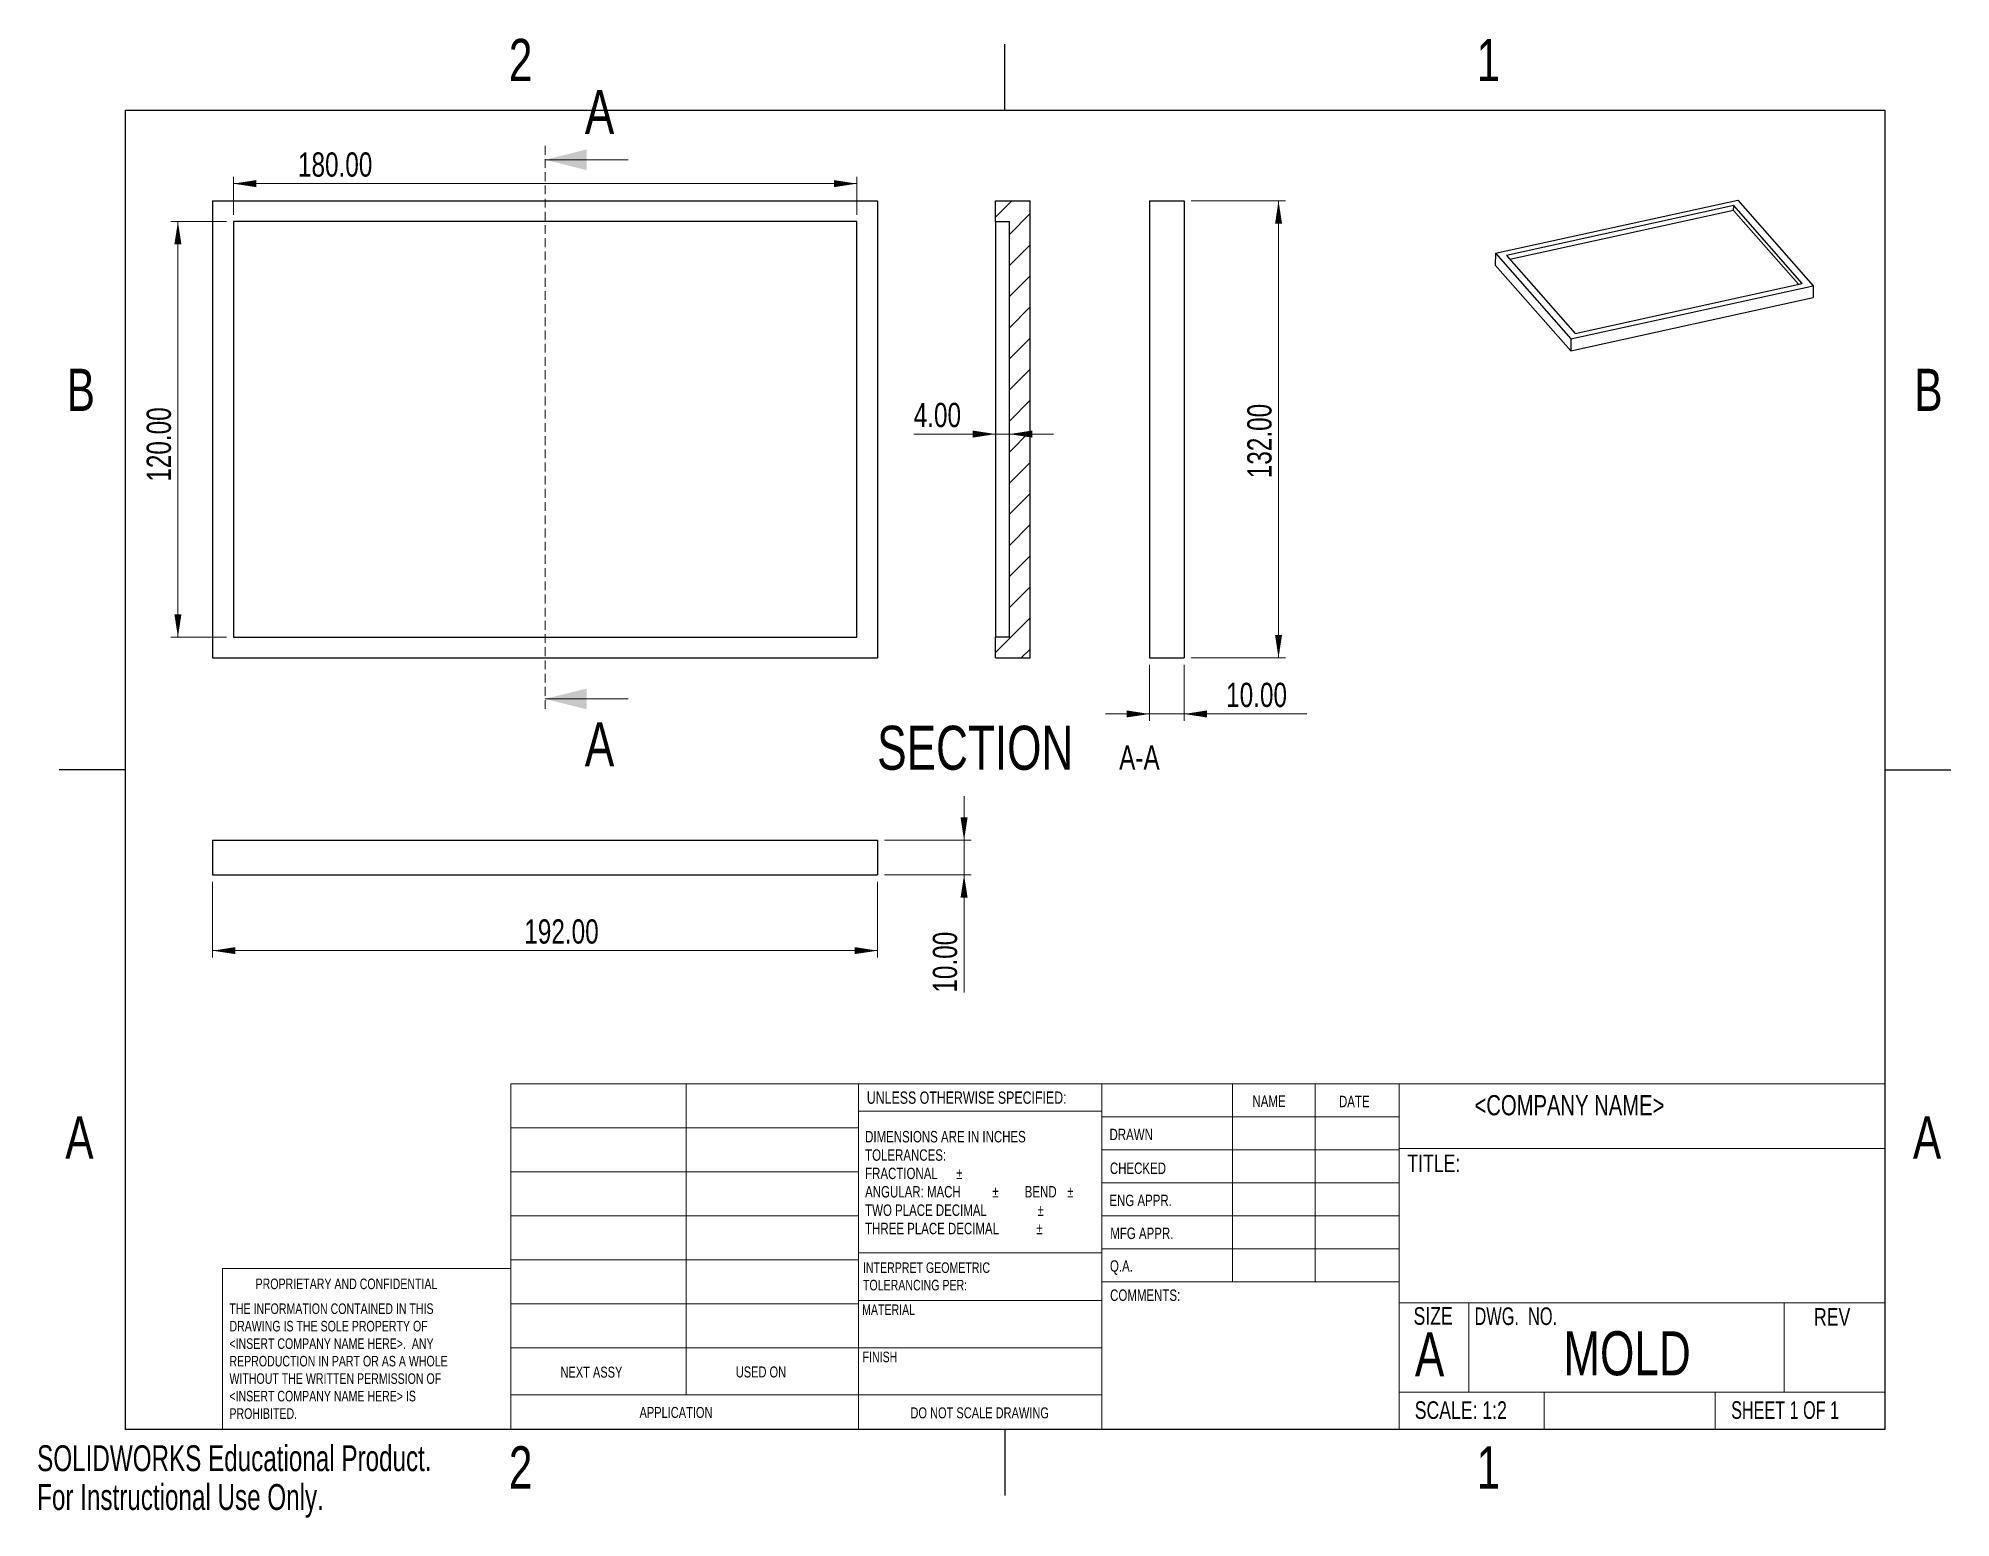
# Model space of a CAD drawing. Header units: millimetres. Extents: x 0 to 276, y 0 to 214.
import ezdxf

# ---------------------------------------------------------------- set-up
doc = ezdxf.new("R2010")
doc.units = ezdxf.units.MM
doc.linetypes.add('HIDDEN', pattern=[1.905, 1.27, -0.635])
doc.styles.add('SLDTEXTSTYLE0', font='TXT', dxfattribs={"width": 0.75})
doc.styles.add('SLDTEXTSTYLE1', font='TXT', dxfattribs={"width": 0.694444})
doc.styles.add('SLDTEXTSTYLE2', font='TXT', dxfattribs={"width": 0.6875})
doc.styles.add('SLDTEXTSTYLE3', font='TXT', dxfattribs={"width": 0.7})
doc.dimstyles.new('SLDDIMSTYLE0', dxfattribs={"dimtxt": 3.5, "dimasz": 3.302, "dimexe": 0, "dimexo": 0.0625, "dimgap": 0.875, "dimtad": 1, "dimlfac": 2, "dimrnd": 1e-09, "dimzin": 4, "dimdsep": 46, "dimtxsty": 'SLDTEXTSTYLE0', "dimsah": 1, "dimcen": 0.09, "dimadec": 0, "dimazin": 1, "dimtfac": 1, "dimtofl": 0, "dimtmove": 0, "dimatfit": 3, "dimfxl": 1, "dimfrac": 2, "dimtolj": 1, "dimtzin": 12, "dimarcsym": 0})
doc.dimstyles.new('SLDDIMSTYLE1', dxfattribs={"dimtxt": 3.5, "dimasz": 3.302, "dimexe": 0, "dimexo": 0.0625, "dimgap": 0.875, "dimtad": 1, "dimlfac": 2, "dimrnd": 1e-09, "dimzin": 4, "dimdsep": 46, "dimtxsty": 'SLDTEXTSTYLE0', "dimsah": 1, "dimcen": 0.09, "dimadec": 0, "dimazin": 1, "dimtfac": 1, "dimtmove": 0, "dimatfit": 0, "dimfxl": 1, "dimfrac": 2, "dimtolj": 1, "dimtzin": 12, "dimarcsym": 0})

# ---------------------------------------------------------------- blocks, each defined once
blk = doc.blocks.new('SW_NOTE_0')
at = {"color": 0, "linetype": 'Continuous', "lineweight": 0, "char_height": 1.524, "attachment_point": 1, "style": 'SLDTEXTSTYLE0'}
for s, insert in [('INTERPRET GEOMETRIC', (0, 1.96)), ('TOLERANCING PER:', (0, -0.56))]:
    blk.add_mtext(s, dxfattribs=dict(at, insert=insert))
blk = doc.blocks.new('SW_NOTE_0_1')
at = {"color": 0, "linetype": 'Continuous', "lineweight": 0, "char_height": 1.651, "attachment_point": 1, "style": 'SLDTEXTSTYLE0'}
for s, insert in [('DIMENSIONS ARE IN INCHES', (0, 2.13)), ('TOLERANCES:', (0, -0.52)), ('FRACTIONAL', (0, -3.17)), ('%%p', (13.15, -3.17)), ('ANGULAR: MACH', (0, -5.82)), ('%%p', (18.37, -5.82)), ('BEND', (23.04, -5.82)), ('%%p', (29.16, -5.82)), ('TWO PLACE DECIMAL', (0, -8.48)), ('%%p', (24.88, -8.48)), ('THREE PLACE DECIMAL', (0, -11.13)), ('%%p', (24.73, -11.13))]:
    blk.add_mtext(s, dxfattribs=dict(at, insert=insert))
blk = doc.blocks.new('SW_NOTE_0_2')
at = {"color": 0, "linetype": 'Continuous', "lineweight": 0, "char_height": 1.524, "attachment_point": 1, "style": 'SLDTEXTSTYLE0'}
for s, insert in [('THE INFORMATION CONTAINED IN THIS', (0, 1.96)), ('DRAWING IS THE SOLE PROPERTY OF', (0, -0.56)), ('<INSERT COMPANY NAME HERE>.  ANY', (0, -3.08)), ('WITHOUT THE WRITTEN PERMISSION OF', (0, -8.13)), ('REPRODUCTION IN PART OR AS A WHOLE', (0, -5.61)), ('<INSERT COMPANY NAME HERE> IS', (0, -10.66)), ('PROHIBITED.', (0, -13.18))]:
    blk.add_mtext(s, dxfattribs=dict(at, insert=insert))
blk = doc.blocks.new('_D')
at = {"color": 7, "linetype": 'Continuous', "lineweight": 0}
for p, q in [((27.32, 187.09), (19.32, 187.09)), ((20.32, 187.09), (20.32, 127.09)), ((27.32, 127.09), (19.32, 127.09))]:
    blk.add_line(p, q, dxfattribs=at)
at = {"color": 7, "linetype": 'Continuous', "lineweight": 18}
for points in [[(20.32, 187.09), (19.81, 183.79), (20.83, 183.79)], [(20.32, 127.09), (20.83, 130.4), (19.81, 130.4)]]:
    blk.add_solid(points, dxfattribs=at)
at = {"color": 7, "linetype": 'Continuous', "lineweight": 18, "insert": (15.81, 149.54), "char_height": 3.5, "attachment_point": 1, "rotation": 90, "style": 'SLDTEXTSTYLE0'}
blk.add_mtext('120.00', dxfattribs=at)
blk = doc.blocks.new('_D_1')
at = {"color": 7, "linetype": 'Continuous', "lineweight": 0}
for p, q in [((28.32, 188.09), (28.32, 193.57)), ((118.32, 188.09), (118.32, 193.57)), ((118.32, 192.57), (28.32, 192.57))]:
    blk.add_line(p, q, dxfattribs=at)
at = {"color": 7, "linetype": 'Continuous', "lineweight": 18}
for points in [[(28.32, 192.57), (31.62, 192.06), (31.62, 193.08)], [(118.32, 192.57), (115.02, 193.08), (115.02, 192.06)]]:
    blk.add_solid(points, dxfattribs=at)
at = {"color": 7, "linetype": 'Continuous', "lineweight": 18, "insert": (37.65, 197.08), "char_height": 3.5, "attachment_point": 1, "style": 'SLDTEXTSTYLE0'}
blk.add_mtext('180.00', dxfattribs=at)
blk = doc.blocks.new('_D_2')
at = {"color": 7, "linetype": 'Continuous', "lineweight": 0}
for p, q in [((166.56, 190.09), (180.19, 190.09)), ((179.19, 190.09), (179.19, 124.09)), ((166.56, 124.09), (180.19, 124.09))]:
    blk.add_line(p, q, dxfattribs=at)
at = {"color": 7, "linetype": 'Continuous', "lineweight": 18}
for points in [[(179.19, 190.09), (178.69, 186.79), (179.7, 186.79)], [(179.19, 124.09), (179.7, 127.4), (178.69, 127.4)]]:
    blk.add_solid(points, dxfattribs=at)
at = {"color": 7, "linetype": 'Continuous', "lineweight": 18, "insert": (174.68, 150.04), "char_height": 3.5, "attachment_point": 1, "rotation": 90, "style": 'SLDTEXTSTYLE0'}
blk.add_mtext('132.00', dxfattribs=at)
blk = doc.blocks.new('_D_3')
at = {"color": 7, "linetype": 'Continuous', "lineweight": 0}
for p, q in [((160.56, 123.09), (160.56, 115)), ((165.56, 123.09), (165.56, 115)), ((160.56, 116), (154.21, 116)), ((160.56, 116), (165.56, 116)), ((165.56, 116), (183.27, 116))]:
    blk.add_line(p, q, dxfattribs=at)
at = {"color": 7, "linetype": 'Continuous', "lineweight": 18}
for points in [[(160.56, 116), (157.26, 116.51), (157.26, 115.5)], [(165.56, 116), (168.86, 115.5), (168.86, 116.51)]]:
    blk.add_solid(points, dxfattribs=at)
at = {"color": 7, "linetype": 'Continuous', "lineweight": 18, "insert": (171.63, 120.51), "char_height": 3.5, "attachment_point": 1, "style": 'SLDTEXTSTYLE0'}
blk.add_mtext('10.00', dxfattribs=at)
blk = doc.blocks.new('_D_4')
at = {"color": 7, "linetype": 'Continuous', "lineweight": 0}
for p, q in [((25.32, 91.77), (25.32, 80.83)), ((121.32, 91.77), (121.32, 80.83)), ((25.32, 81.83), (121.32, 81.83))]:
    blk.add_line(p, q, dxfattribs=at)
at = {"color": 7, "linetype": 'Continuous', "lineweight": 18}
for points in [[(25.32, 81.83), (28.62, 81.33), (28.62, 82.34)], [(121.32, 81.83), (118.02, 82.34), (118.02, 81.33)]]:
    blk.add_solid(points, dxfattribs=at)
at = {"color": 7, "linetype": 'Continuous', "lineweight": 18, "insert": (70.32, 86.35), "char_height": 3.5, "attachment_point": 1, "style": 'SLDTEXTSTYLE0'}
blk.add_mtext('192.00', dxfattribs=at)
blk = doc.blocks.new('_D_5')
at = {"color": 7, "linetype": 'Continuous', "lineweight": 0}
for p, q in [((133.8, 97.77), (133.8, 104.12)), ((122.32, 97.77), (134.8, 97.77)), ((133.8, 97.77), (133.8, 92.77)), ((122.32, 92.77), (134.8, 92.77)), ((133.8, 92.77), (133.8, 75.77))]:
    blk.add_line(p, q, dxfattribs=at)
at = {"color": 7, "linetype": 'Continuous', "lineweight": 18}
for points in [[(133.8, 97.77), (134.31, 101.07), (133.29, 101.07)], [(133.8, 92.77), (133.29, 89.47), (134.31, 89.47)]]:
    blk.add_solid(points, dxfattribs=at)
at = {"color": 7, "linetype": 'Continuous', "lineweight": 18, "insert": (129.29, 75.77), "char_height": 3.5, "attachment_point": 1, "rotation": 90, "style": 'SLDTEXTSTYLE0'}
blk.add_mtext('10.00', dxfattribs=at)
blk = doc.blocks.new('_D_6')
at = {"color": 7, "linetype": 'Continuous', "lineweight": 0}
for p, q in [((138.34, 156.41), (126.53, 156.41)), ((138.34, 156.41), (140.34, 156.41)), ((140.34, 156.41), (146.69, 156.41))]:
    blk.add_line(p, q, dxfattribs=at)
at = {"color": 7, "linetype": 'Continuous', "lineweight": 18}
for points in [[(138.34, 156.41), (135.04, 156.92), (135.04, 155.9)], [(140.34, 156.41), (143.64, 155.9), (143.64, 156.92)]]:
    blk.add_solid(points, dxfattribs=at)
at = {"color": 7, "linetype": 'Continuous', "lineweight": 18, "insert": (126.53, 160.92), "char_height": 3.5, "attachment_point": 1, "style": 'SLDTEXTSTYLE0'}
blk.add_mtext('4.00', dxfattribs=at)
blk = doc.blocks.new('SW_NOTE_0_3')
at = {"color": 0, "linetype": 'Continuous', "lineweight": 0, "attachment_point": 2, "style": 'SLDTEXTSTYLE0'}
for s, insert, char_height in [('SECTION', (17.36, 8.19), 6.35), ('A-A', (41.06, 5.35), 3.5)]:
    blk.add_mtext(s, dxfattribs=dict(at, insert=insert, char_height=char_height))

msp = doc.modelspace()

# ---------------------------------------------------------------- hatches: boundary and pattern name
at = {"linetype": 'Continuous', "lineweight": 18}
h = msp.add_hatch(dxfattribs=at)
h.set_pattern_fill('ANSI31', style=0)
h.paths.add_polyline_path([(138.3395, 124.0931), (143.3395, 124.0931), (143.3395, 190.0931), (138.3395, 190.0931), (138.3395, 187.0931), (140.3395, 187.0931), (140.3395, 127.0931), (138.3395, 127.0931)], flags=0)

# ---------------------------------------------------------------- linework, layer by layer
at = {"color": 7, "linetype": 'Continuous'}
for p, q in [((139.7, 203.2), (139.7, 212.725)), ((12.7, 203.2), (12.7, 12.7)), ((12.7, 203.2), (266.7, 203.2)), ((266.7, 203.2), (266.7, 12.7)), ((12.7, 107.95), (3.175, 107.95)), ((266.7, 107.95), (276.225, 107.95)), ((266.7, 12.7), (12.7, 12.7)), ((139.7, 12.7), (139.7, 3.175))]:
    msp.add_line(p, q, dxfattribs=at)
at = {"color": 7, "linetype": 'HIDDEN', "lineweight": 18}
msp.add_line((73.3212, 198.0131), (73.3212, 116.1731), dxfattribs=at)
at = {"color": 7, "linetype": 'Continuous', "lineweight": 18}
for p, q in [((85.3212, 196.0131), (73.3212, 196.0131)), ((85.3212, 118.1731), (73.3212, 118.1731)), ((68.3541, 12.7), (68.3541, 62.5944)), ((68.3541, 62.5944), (266.7, 62.5944)), ((93.7028, 62.5944), (93.7028, 17.6854)), ((118.5737, 12.7), (118.5737, 62.5944)), ((153.6626, 62.5944), (153.6626, 12.7)), ((172.5601, 62.5944), (172.5601, 34.0194)), ((184.4607, 62.5944), (184.4607, 34.0194)), ((196.6285, 62.5944), (196.6285, 12.7)), ((266.7, 62.5944), (266.7, 12.7)), ((153.6626, 58.6742), (118.5737, 58.6742)), ((68.3541, 56.2444), (118.5737, 56.2444)), ((153.6626, 57.8319), (196.6285, 57.8319)), ((153.6626, 53.0694), (196.6285, 53.0694)), ((196.6285, 53.2688), (266.7, 53.2688)), ((68.3541, 49.8944), (118.5737, 49.8944)), ((153.6626, 48.3069), (196.6285, 48.3069)), ((68.3541, 43.5444), (118.5737, 43.5444)), ((196.6285, 43.5444), (153.6626, 43.5444)), ((196.6285, 38.7819), (153.6626, 38.7819)), ((68.3541, 35.9244), (26.769, 35.9244)), ((26.769, 12.7), (26.769, 35.9244)), ((68.3541, 37.1944), (118.5737, 37.1944)), ((118.5737, 38.1946), (153.6626, 38.1946)), ((196.6285, 34.0194), (153.6626, 34.0194)), ((68.3541, 30.8444), (118.5737, 30.8444)), ((118.5737, 31.3366), (153.6626, 31.3366)), ((196.6285, 30.9845), (266.7, 30.9845)), ((206.6753, 30.9845), (206.6753, 18.1073)), ((252.1728, 30.9845), (252.1728, 18.1073)), ((68.3541, 24.4944), (118.5737, 24.4944)), ((118.5737, 24.4786), (153.6626, 24.4786)), ((68.3541, 17.6854), (153.6626, 17.6854)), ((196.6285, 18.1073), (266.7, 18.1073)), ((217.5362, 18.1073), (217.5362, 12.7)), ((242.2227, 18.1073), (242.2227, 12.7)), ((266.7, 12.7), (26.769, 12.7))]:
    msp.add_line(p, q, dxfattribs=at)
at = {"color": 7, "linetype": 'Continuous', "lineweight": 25}
for p, q in [((25.3212, 190.0931), (121.3212, 190.0931)), ((25.3212, 190.0931), (25.3212, 124.0931)), ((121.3212, 190.0931), (121.3212, 124.0931)), ((138.3395, 187.0931), (138.3395, 190.0931)), ((138.3395, 190.0931), (143.3395, 190.0931)), ((143.3395, 124.0931), (143.3395, 190.0931)), ((160.5608, 190.0931), (160.5608, 124.0931)), ((160.5608, 190.0931), (165.5608, 190.0931)), ((165.5608, 190.0931), (165.5608, 124.0931)), ((210.5079, 182.5179), (245.4887, 190.1951)), ((244.8903, 189.3932), (212.0958, 182.1959)), ((244.8801, 188.7047), (212.6022, 181.6207)), ((244.8801, 188.7047), (244.8903, 189.3932)), ((254.269, 178.0407), (244.8801, 188.7047)), ((254.7856, 178.1541), (244.8903, 189.3932)), ((245.4887, 190.1951), (256.3735, 177.832)), ((118.3212, 187.0931), (28.3212, 187.0931)), ((28.3212, 187.0931), (28.3212, 127.0931)), ((118.3212, 127.0931), (118.3212, 187.0931)), ((138.3395, 187.0931), (140.3395, 187.0931)), ((138.3395, 187.0931), (138.3395, 127.0931)), ((140.3395, 127.0931), (140.3395, 187.0931)), ((210.5079, 182.5179), (210.4825, 180.7966)), ((210.5079, 182.5179), (221.3927, 170.1549)), ((210.4825, 180.7966), (221.3673, 168.4335)), ((212.0958, 182.1959), (221.9911, 170.9567)), ((221.3927, 170.1549), (256.3735, 177.832)), ((221.9911, 170.9567), (254.7856, 178.1541)), ((256.3735, 177.832), (256.348, 176.1107)), ((221.3673, 168.4335), (256.348, 176.1107)), ((221.3927, 170.1549), (221.3673, 168.4335)), ((28.3212, 127.0931), (118.3212, 127.0931)), ((138.3395, 124.0931), (138.3395, 127.0931)), ((140.3395, 127.0931), (138.3395, 127.0931)), ((25.3212, 124.0931), (121.3212, 124.0931)), ((138.3395, 124.0931), (143.3395, 124.0931)), ((160.5608, 124.0931), (165.5608, 124.0931)), ((25.3212, 97.7725), (121.3212, 97.7725)), ((25.3212, 97.7725), (25.3212, 92.7725)), ((121.3212, 97.7725), (121.3212, 92.7725)), ((25.3212, 92.7725), (121.3212, 92.7725))]:
    msp.add_line(p, q, dxfattribs=at)
at = {"color": 7, "linetype": 'Continuous', "lineweight": 18}
for points in [[(73.3212, 196.0131), (79.3212, 194.5131), (79.3212, 197.5131)], [(73.3212, 118.1731), (79.3212, 116.6731), (79.3212, 119.6731)]]:
    msp.add_solid(points, dxfattribs=at)

# ---------------------------------------------------------------- block references
at = {"color": 7, "linetype": 'Continuous', "lineweight": 0}
for name, p in [('SW_NOTE_0_3', (118.0523, 106.1072)), ('SW_NOTE_0_1', (119.5173, 53.6662)), ('SW_NOTE_0', (119.2089, 34.8636)), ('SW_NOTE_0_2', (27.7544, 28.9376))]:
    msp.add_blockref(name, p, dxfattribs=at)

# ---------------------------------------------------------------- texts
for s, insert, char_height, attachment_point, style in [('2', (69.7886, 213.4714), 6.096, 2, 'SLDTEXTSTYLE0'), ('1', (209.4886, 213.4714), 6.096, 2, 'SLDTEXTSTYLE0'), ('B', (6.3034, 165.8464), 6.096, 2, 'SLDTEXTSTYLE0'), ('B', (273.0034, 165.8464), 6.096, 2, 'SLDTEXTSTYLE0'), ('UNLESS OTHERWISE SPECIFIED:', (119.758, 61.499), 1.778, 1, 'SLDTEXTSTYLE0'), ('NAME', (175.4238, 60.923), 1.651, 1, 'SLDTEXTSTYLE0'), ('DATE', (187.9149, 60.8789), 1.651, 1, 'SLDTEXTSTYLE0'), ('<COMPANY NAME>', (207.4807, 60.9734), 2.910417, 1, 'SLDTEXTSTYLE0'), ('A', (6.1066, 57.8964), 6.096, 2, 'SLDTEXTSTYLE0'), ('DRAWN', (154.7966, 56.1227), 1.651, 1, 'SLDTEXTSTYLE0'), ('A', (272.8066, 57.8964), 6.096, 2, 'SLDTEXTSTYLE0'), ('CHECKED', (154.8507, 51.2368), 1.651, 1, 'SLDTEXTSTYLE0'), ('TITLE:', (197.7934, 52.393), 2.54, 1, 'SLDTEXTSTYLE0'), ('ENG APPR.', (154.7772, 46.6008), 1.651, 1, 'SLDTEXTSTYLE0'), ('MFG APPR.', (154.9029, 41.8455), 1.651, 1, 'SLDTEXTSTYLE0'), ('Q.A.', (154.8616, 37.123), 1.651, 1, 'SLDTEXTSTYLE0'), ('PROPRIETARY AND CONFIDENTIAL', (31.5296, 34.4829), 1.524, 1, 'SLDTEXTSTYLE0'), ('MATERIAL', (119.0802, 30.753), 1.524, 1, 'SLDTEXTSTYLE0'), ('COMMENTS:', (154.8838, 32.9087), 1.651, 1, 'SLDTEXTSTYLE0'), ('SIZE', (198.6796, 30.358), 2.54, 1, 'SLDTEXTSTYLE0'), ('DWG.  NO.', (207.4807, 30.3225), 2.54, 1, 'SLDTEXTSTYLE1'), ('REV', (256.4849, 30.2233), 2.54, 1, 'SLDTEXTSTYLE0'), ('A', (198.88, 26.7244), 6.35, 1, 'SLDTEXTSTYLE0'), ('MOLD', (229.4947, 26.8729), 6.35, 2, 'SLDTEXTSTYLE0'), ('FINISH', (119.1497, 23.9382), 1.524, 1, 'SLDTEXTSTYLE0'), ('NEXT ASSY', (75.5415, 21.7713), 1.5875, 1, 'SLDTEXTSTYLE0'), ('USED ON', (100.8541, 21.7976), 1.5875, 1, 'SLDTEXTSTYLE0'), ('SCALE: 1:2', (198.8486, 16.7647), 2.54, 1, 'SLDTEXTSTYLE0'), ('SHEET 1 OF 1', (244.5309, 16.7729), 2.54, 1, 'SLDTEXTSTYLE2'), ('APPLICATION', (86.9496, 15.9496), 1.5875, 1, 'SLDTEXTSTYLE0'), ('DO NOT SCALE DRAWING', (136.0537, 15.8946), 1.5875, 2, 'SLDTEXTSTYLE0'), ('2', (69.7886, 10.2714), 6.096, 2, 'SLDTEXTSTYLE0'), ('1', (209.4886, 10.2714), 6.096, 2, 'SLDTEXTSTYLE0')]:
    msp.add_mtext(s, dxfattribs=dict(at, insert=insert, char_height=char_height, attachment_point=attachment_point, style=style))
at = {"color": 7, "linetype": 'Continuous', "attachment_point": 1}
for s, insert, char_height, style in [('A', (79.0586, 206.1016), 6.35, 'SLDTEXTSTYLE0'), ('A', (79.0586, 114.8136), 6.35, 'SLDTEXTSTYLE0'), ('SOLIDWORKS Educational Product.', (0, 10.4174), 3.73507, 'SLDTEXTSTYLE3'), ('For Instructional Use Only.', (0, 4.8148), 3.73507, 'SLDTEXTSTYLE3')]:
    msp.add_mtext(s, dxfattribs=dict(at, insert=insert, char_height=char_height, style=style))

# ---------------------------------------------------------------- dimensions: what is measured, and where the dimension line sits
at = {"color": 7, "linetype": 'Continuous', "lineweight": 18}
for base, p1, p2, dimstyle, picture, middle in [((28.3212, 192.5711), (118.3212, 187.0931), (28.3212, 187.0931), 'SLDDIMSTYLE0', '_D_1', (44.7635, 192.5711)), ((140.3395, 156.4071), (138.3395, 124.0931), (140.3395, 127.0931), 'SLDDIMSTYLE1', '_D_6', (131.0584, 156.4071)), ((165.5608, 116.0031), (160.5608, 124.0931), (165.5608, 124.0931), 'SLDDIMSTYLE1', '_D_3', (177.4481, 116.0031)), ((121.3212, 81.8343), (25.3212, 92.7725), (121.3212, 92.7725), 'SLDDIMSTYLE0', '_D_4', (77.4359, 81.8343))]:
    dim = msp.add_linear_dim(base=base, p1=p1, p2=p2, dimstyle=dimstyle, dxfattribs=at)
    dim.commit()
    dim.dimension.update_dxf_attribs({"geometry": picture, "text_midpoint": middle, "dimtype": 160})
for base, p1, p2, dimstyle, picture, middle in [((179.194, 124.0931), (165.5608, 190.0931), (165.5608, 124.0931), 'SLDDIMSTYLE0', '_D_2', (179.194, 157.1553)), ((20.3216, 127.0931), (28.3212, 187.0931), (28.3212, 127.0931), 'SLDDIMSTYLE0', '_D', (20.3216, 156.6565)), ((133.8019, 92.7725), (121.3212, 97.7725), (121.3212, 92.7725), 'SLDDIMSTYLE1', '_D_5', (133.8019, 81.5849))]:
    dim = msp.add_linear_dim(base=base, p1=p1, p2=p2, angle=90, dimstyle=dimstyle, dxfattribs=at)
    dim.commit()
    dim.dimension.update_dxf_attribs({"geometry": picture, "text_midpoint": middle, "dimtype": 160})

doc.saveas('drawing.dxf')
